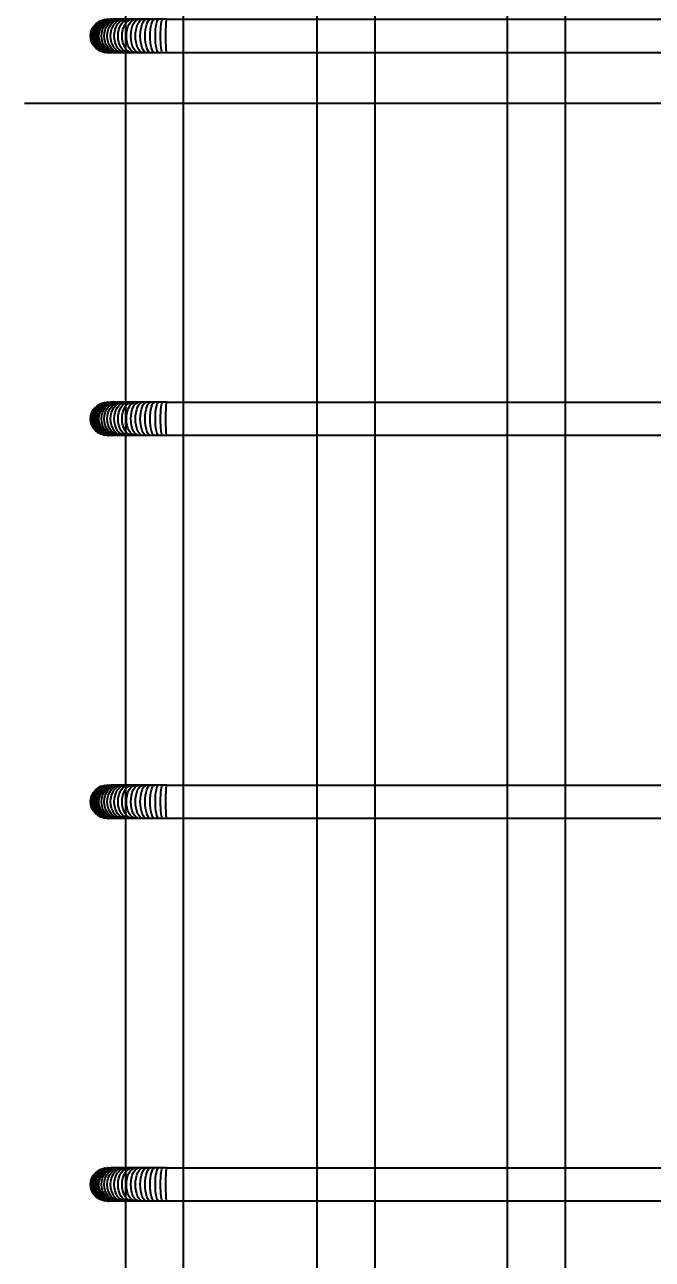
# Model space of a CAD drawing. Header units: inches. Extents: x 31 to 716, y 21 to 143.
# Drawn here: x 270.709 to 272.277, y 74.748 to 77.829 of the extents above; entities that cross this region are included whole.
import ezdxf
from ezdxf import colors
from ezdxf.entities.mleader import LeaderData, LeaderLine
from ezdxf.math import Vec2, Vec3

# ---------------------------------------------------------------- set-up
doc = ezdxf.new("R2010")
doc.units = ezdxf.units.IN
doc.header["$MEASUREMENT"] = 0
doc.layers.add('CDEC-FRAMING-PLAN', color=7, linetype='Continuous')
doc.layers.add('INNO-RFT-Y', color=2, linetype='Continuous')
doc.styles.add('MtXpl_Verdana', font='verdana.ttf')

# ---------------------------------------------------------------- blocks, each defined once
blk = doc.blocks.new('rebar red 2')
at = {"color": 1}
for p, q in [((-52.24558, -96.55395), (-52.24491, -96.5527)), ((-52.24551, -96.55395), (-52.24485, -96.5527)), ((-52.24529, -96.55395), (-52.24463, -96.5527)), ((-52.24493, -96.55395), (-52.24427, -96.5527)), ((-52.24491, -96.5527), (-52.24402, -96.55161)), ((-52.24485, -96.5527), (-52.24395, -96.55161)), ((-52.24463, -96.5527), (-52.24374, -96.55161)), ((-52.24442, -96.55395), (-52.24378, -96.5527)), ((-52.24427, -96.5527), (-52.2434, -96.55161)), ((-52.24402, -96.55161), (-52.24395, -96.55161)), ((-52.24395, -96.55161), (-52.24293, -96.55072)), ((-52.24378, -96.5527), (-52.24291, -96.55161)), ((-52.24377, -96.55395), (-52.24314, -96.5527)), ((-52.24374, -96.55161), (-52.24266, -96.55072)), ((-52.2434, -96.55161), (-52.24233, -96.55072)), ((-52.24314, -96.5527), (-52.24229, -96.55161)), ((-52.24298, -96.55395), (-52.24237, -96.5527)), ((-52.24293, -96.55072), (-52.24286, -96.55072)), ((-52.24291, -96.55161), (-52.24186, -96.55072)), ((-52.24286, -96.55072), (-52.24169, -96.55005)), ((-52.24266, -96.55072), (-52.24143, -96.55005)), ((-52.24237, -96.5527), (-52.24154, -96.55161)), ((-52.24233, -96.55072), (-52.24111, -96.55005)), ((-52.24229, -96.55161), (-52.24126, -96.55072)), ((-52.24206, -96.55395), (-52.24146, -96.5527)), ((-52.24186, -96.55072), (-52.24066, -96.55005)), ((-52.24169, -96.55005), (-52.24162, -96.55005)), ((-52.24162, -96.55005), (-52.24034, -96.54964)), ((-52.24154, -96.55161), (-52.24053, -96.55072)), ((-52.24146, -96.5527), (-52.24066, -96.55161)), ((-52.24143, -96.55005), (-52.24009, -96.54964)), ((-52.24126, -96.55072), (-52.24008, -96.55005)), ((-52.24111, -96.55005), (-52.23978, -96.54964)), ((-52.24101, -96.55395), (-52.24043, -96.5527)), ((-52.24066, -96.55005), (-52.23935, -96.54964)), ((-52.24066, -96.55161), (-52.23968, -96.55072)), ((-52.24053, -96.55072), (-52.23939, -96.55005)), ((-52.24043, -96.5527), (-52.23966, -96.55161)), ((-52.24009, -96.54964), (-52.24034, -96.54964)), ((-52.24009, -96.54964), (-52.23978, -96.54964)), ((-52.24008, -96.55005), (-52.2388, -96.54964)), ((-52.23983, -96.55395), (-52.23927, -96.5527)), ((-52.23978, -96.54964), (-52.23893, -96.54951)), ((-52.23978, -96.54964), (-52.23935, -96.54964)), ((-52.23968, -96.55072), (-52.23857, -96.55005)), ((-52.23966, -96.55161), (-52.23871, -96.55072)), ((-52.23939, -96.55005), (-52.23814, -96.54964)), ((-52.23935, -96.54964), (-52.23893, -96.54951)), ((-52.23927, -96.5527), (-52.23853, -96.55161)), ((-52.23888, -96.54951), (-52.23893, -96.54951)), ((-52.23893, -96.54951), (-52.2389, -96.54951)), ((-52.2389, -96.54951), (-52.23888, -96.54951)), ((-52.23882, -96.54952), (-52.23888, -96.54951)), ((-52.23882, -96.54952), (-52.2387, -96.54951)), ((-52.2388, -96.54964), (-52.23747, -96.54951)), ((-52.23871, -96.55072), (-52.23763, -96.55005)), ((-52.2387, -96.54951), (-52.23747, -96.54951)), ((-52.23857, -96.55005), (-52.23736, -96.54964)), ((-52.23853, -96.55161), (-52.23762, -96.55072)), ((-52.23853, -96.55395), (-52.238, -96.5527)), ((-52.23814, -96.54964), (-52.23684, -96.54951)), ((-52.238, -96.5527), (-52.23729, -96.55161)), ((-52.23763, -96.55005), (-52.23647, -96.54964)), ((-52.23762, -96.55072), (-52.23659, -96.55005)), ((-52.23684, -96.54951), (-52.23747, -96.54951)), ((-52.23736, -96.54964), (-52.2361, -96.54951)), ((-52.23729, -96.55161), (-52.23642, -96.55072)), ((-52.23711, -96.55395), (-52.23661, -96.5527)), ((-52.2361, -96.54951), (-52.23684, -96.54951)), ((-52.23661, -96.5527), (-52.23594, -96.55161)), ((-52.23659, -96.55005), (-52.23547, -96.54964)), ((-52.23647, -96.54964), (-52.23525, -96.54951)), ((-52.23642, -96.55072), (-52.23544, -96.55005)), ((-52.23525, -96.54951), (-52.2361, -96.54951)), ((-52.23594, -96.55161), (-52.23512, -96.55072)), ((-52.23558, -96.55395), (-52.23511, -96.5527)), ((-52.23547, -96.54964), (-52.2343, -96.54951)), ((-52.23544, -96.55005), (-52.23436, -96.54964)), ((-52.2343, -96.54951), (-52.23525, -96.54951)), ((-52.23512, -96.55072), (-52.23418, -96.55005)), ((-52.23511, -96.5527), (-52.23448, -96.55161)), ((-52.23448, -96.55161), (-52.23371, -96.55072)), ((-52.23436, -96.54964), (-52.23325, -96.54951)), ((-52.23325, -96.54951), (-52.2343, -96.54951)), ((-52.23418, -96.55005), (-52.23317, -96.54964)), ((-52.23395, -96.55395), (-52.23351, -96.5527)), ((-52.23371, -96.55072), (-52.23283, -96.55005)), ((-52.23351, -96.5527), (-52.23292, -96.55161)), ((-52.23211, -96.54951), (-52.23325, -96.54951)), ((-52.23317, -96.54964), (-52.23211, -96.54951)), ((-52.23292, -96.55161), (-52.2322, -96.55072)), ((-52.23283, -96.55005), (-52.23187, -96.54964)), ((-52.23222, -96.55395), (-52.23182, -96.5527)), ((-52.2322, -96.55072), (-52.23138, -96.55005)), ((-52.23088, -96.54951), (-52.23211, -96.54951)), ((-52.23187, -96.54964), (-52.23088, -96.54951)), ((-52.23182, -96.5527), (-52.23127, -96.55161)), ((-52.23138, -96.55005), (-52.23049, -96.54964)), ((-52.23127, -96.55161), (-52.23061, -96.55072)), ((-52.22957, -96.54951), (-52.23088, -96.54951)), ((-52.23061, -96.55072), (-52.22985, -96.55005)), ((-52.23049, -96.54964), (-52.22957, -96.54951)), ((-52.23041, -96.55395), (-52.23004, -96.5527)), ((-52.23004, -96.5527), (-52.22954, -96.55161)), ((-52.22985, -96.55005), (-52.22903, -96.54964)), ((-52.22817, -96.54951), (-52.22957, -96.54951)), ((-52.22954, -96.55161), (-52.22893, -96.55072)), ((-52.22903, -96.54964), (-52.22817, -96.54951)), ((-52.22893, -96.55072), (-52.22824, -96.55005)), ((-52.22851, -96.55395), (-52.22818, -96.5527)), ((-52.22824, -96.55005), (-52.22749, -96.54964)), ((-52.22818, -96.5527), (-52.22773, -96.55161)), ((-52.22671, -96.54951), (-52.22817, -96.54951)), ((-52.22773, -96.55161), (-52.22718, -96.55072)), ((-52.22749, -96.54964), (-52.22671, -96.54951)), ((-52.22718, -96.55072), (-52.22656, -96.55005)), ((-52.22518, -96.54951), (-52.22671, -96.54951)), ((-52.22656, -96.55005), (-52.22589, -96.54964)), ((-52.22654, -96.55395), (-52.22624, -96.5527)), ((-52.22624, -96.5527), (-52.22585, -96.55161)), ((-52.22589, -96.54964), (-52.22518, -96.54951)), ((-52.22585, -96.55161), (-52.22537, -96.55072)), ((-52.22537, -96.55072), (-52.22481, -96.55005)), ((-52.2236, -96.54951), (-52.22518, -96.54951)), ((-52.22481, -96.55005), (-52.22422, -96.54964)), ((-52.2245, -96.55395), (-52.22425, -96.5527)), ((-52.22425, -96.5527), (-52.22391, -96.55161)), ((-52.22422, -96.54964), (-52.2236, -96.54951)), ((-52.22391, -96.55161), (-52.22349, -96.55072)), ((-52.22196, -96.54951), (-52.2236, -96.54951)), ((-52.22349, -96.55072), (-52.22301, -96.55005)), ((-52.22301, -96.55005), (-52.22249, -96.54964)), ((-52.22249, -96.54964), (-52.22196, -96.54951)), ((-52.22241, -96.55395), (-52.2222, -96.5527)), ((-52.2222, -96.5527), (-52.22191, -96.55161)), ((-52.22027, -96.54951), (-52.22196, -96.54951)), ((-52.22191, -96.55161), (-52.22156, -96.55072)), ((-52.22156, -96.55072), (-52.22116, -96.55005)), ((-52.22116, -96.55005), (-52.22072, -96.54964)), ((-52.22072, -96.54964), (-52.22027, -96.54951)), ((-52.21855, -96.54951), (-52.22027, -96.54951)), ((-52.22027, -96.55395), (-52.2201, -96.5527)), ((-52.2201, -96.5527), (-52.21987, -96.55161)), ((-52.21987, -96.55161), (-52.21959, -96.55072)), ((-52.21959, -96.55072), (-52.21926, -96.55005)), ((-52.21926, -96.55005), (-52.21891, -96.54964)), ((-52.21891, -96.54964), (-52.21855, -96.54951)), ((-52.2168, -96.54951), (-52.21855, -96.54951)), ((-52.2181, -96.55395), (-52.21797, -96.5527)), ((-52.21797, -96.5527), (-52.21779, -96.55161)), ((-52.21779, -96.55161), (-52.21758, -96.55072)), ((-52.21758, -96.55072), (-52.21734, -96.55005)), ((-52.21734, -96.55005), (-52.21707, -96.54964)), ((-52.21707, -96.54964), (-52.2168, -96.54951)), ((-52.21502, -96.54951), (-52.2168, -96.54951)), ((-52.21589, -96.55395), (-52.2158, -96.5527)), ((-52.2158, -96.5527), (-52.21569, -96.55161)), ((-52.21569, -96.55161), (-52.21555, -96.55072)), ((-52.21555, -96.55072), (-52.21538, -96.55005)), ((-52.21538, -96.55005), (-52.21521, -96.54964)), ((-52.21521, -96.54964), (-52.21502, -96.54951)), ((-52.21323, -96.54951), (-52.21502, -96.54951)), ((-52.21367, -96.55395), (-52.21362, -96.5527)), ((-52.21362, -96.5527), (-52.21357, -96.55161)), ((-52.21357, -96.55161), (-52.21349, -96.55072)), ((-52.21349, -96.55072), (-52.21341, -96.55005)), ((-52.21341, -96.55005), (-52.21332, -96.54964)), ((-52.21332, -96.54964), (-52.21323, -96.54951)), ((-52.21323, -96.54951), (-51.49464, -96.54951)), ((-52.24613, -96.5567), (-52.24599, -96.5553)), ((-52.24599, -96.5581), (-52.24613, -96.5567)), ((-52.24606, -96.5567), (-52.24592, -96.5553)), ((-52.24592, -96.5581), (-52.24606, -96.5567)), ((-52.24599, -96.5553), (-52.24558, -96.55395)), ((-52.24558, -96.55945), (-52.24599, -96.5581)), ((-52.24592, -96.5553), (-52.24551, -96.55395)), ((-52.24551, -96.55945), (-52.24592, -96.5581)), ((-52.24583, -96.5567), (-52.2457, -96.5553)), ((-52.2457, -96.5581), (-52.24583, -96.5567)), ((-52.2457, -96.5553), (-52.24529, -96.55395)), ((-52.24529, -96.55945), (-52.2457, -96.5581)), ((-52.24546, -96.5567), (-52.24533, -96.5553)), ((-52.24533, -96.5581), (-52.24546, -96.5567)), ((-52.24533, -96.5553), (-52.24493, -96.55395)), ((-52.24493, -96.55945), (-52.24533, -96.5581)), ((-52.24495, -96.5567), (-52.24481, -96.5553)), ((-52.24481, -96.5581), (-52.24495, -96.5567)), ((-52.24481, -96.5553), (-52.24442, -96.55395)), ((-52.24442, -96.55945), (-52.24481, -96.5581)), ((-52.24429, -96.5567), (-52.24416, -96.5553)), ((-52.24416, -96.5581), (-52.24429, -96.5567)), ((-52.24416, -96.5553), (-52.24377, -96.55395)), ((-52.24377, -96.55945), (-52.24416, -96.5581)), ((-52.24349, -96.5567), (-52.24336, -96.5553)), ((-52.24336, -96.5581), (-52.24349, -96.5567)), ((-52.24336, -96.5553), (-52.24298, -96.55395)), ((-52.24298, -96.55945), (-52.24336, -96.5581)), ((-52.24255, -96.5567), (-52.24243, -96.5553)), ((-52.24243, -96.5581), (-52.24255, -96.5567)), ((-52.24243, -96.5553), (-52.24206, -96.55395)), ((-52.24206, -96.55945), (-52.24243, -96.5581)), ((-52.24148, -96.5567), (-52.24136, -96.5553)), ((-52.24136, -96.5581), (-52.24148, -96.5567)), ((-52.24136, -96.5553), (-52.24101, -96.55395)), ((-52.24101, -96.55945), (-52.24136, -96.5581)), ((-52.24028, -96.5567), (-52.24017, -96.5553)), ((-52.24017, -96.5581), (-52.24028, -96.5567)), ((-52.24017, -96.5553), (-52.23983, -96.55395)), ((-52.23983, -96.55945), (-52.24017, -96.5581)), ((-52.23896, -96.5567), (-52.23885, -96.5553)), ((-52.23885, -96.5581), (-52.23896, -96.5567)), ((-52.23885, -96.5553), (-52.23853, -96.55395)), ((-52.23853, -96.55945), (-52.23885, -96.5581)), ((-52.23752, -96.5567), (-52.23742, -96.5553)), ((-52.23742, -96.5581), (-52.23752, -96.5567)), ((-52.23742, -96.5553), (-52.23711, -96.55395)), ((-52.23711, -96.55945), (-52.23742, -96.5581)), ((-52.23597, -96.5567), (-52.23587, -96.5553)), ((-52.23587, -96.5581), (-52.23597, -96.5567)), ((-52.23587, -96.5553), (-52.23558, -96.55395)), ((-52.23558, -96.55945), (-52.23587, -96.5581)), ((-52.23431, -96.5567), (-52.23422, -96.5553)), ((-52.23422, -96.5581), (-52.23431, -96.5567)), ((-52.23422, -96.5553), (-52.23395, -96.55395)), ((-52.23395, -96.55945), (-52.23422, -96.5581)), ((-52.23256, -96.5567), (-52.23247, -96.5553)), ((-52.23247, -96.5581), (-52.23256, -96.5567)), ((-52.23247, -96.5553), (-52.23222, -96.55395)), ((-52.23222, -96.55945), (-52.23247, -96.5581)), ((-52.23071, -96.5567), (-52.23063, -96.5553)), ((-52.23063, -96.5581), (-52.23071, -96.5567)), ((-52.23063, -96.5553), (-52.23041, -96.55395)), ((-52.23041, -96.55945), (-52.23063, -96.5581)), ((-52.22878, -96.5567), (-52.22871, -96.5553)), ((-52.22871, -96.5581), (-52.22878, -96.5567)), ((-52.22871, -96.5553), (-52.22851, -96.55395)), ((-52.22851, -96.55945), (-52.22871, -96.5581)), ((-52.22678, -96.5567), (-52.22672, -96.5553)), ((-52.22672, -96.5581), (-52.22678, -96.5567)), ((-52.22672, -96.5553), (-52.22654, -96.55395)), ((-52.22654, -96.55945), (-52.22672, -96.5581)), ((-52.22471, -96.5567), (-52.22466, -96.5553)), ((-52.22466, -96.5581), (-52.22471, -96.5567)), ((-52.22466, -96.5553), (-52.2245, -96.55395)), ((-52.2245, -96.55945), (-52.22466, -96.5581)), ((-52.22259, -96.5567), (-52.22254, -96.5553)), ((-52.22254, -96.5581), (-52.22259, -96.5567)), ((-52.22254, -96.5553), (-52.22241, -96.55395)), ((-52.22241, -96.55945), (-52.22254, -96.5581)), ((-52.22041, -96.5567), (-52.22038, -96.5553)), ((-52.22038, -96.5581), (-52.22041, -96.5567)), ((-52.22038, -96.5553), (-52.22027, -96.55395)), ((-52.22027, -96.55945), (-52.22038, -96.5581)), ((-52.2182, -96.5567), (-52.21818, -96.5553)), ((-52.21818, -96.5581), (-52.2182, -96.5567)), ((-52.21818, -96.5553), (-52.2181, -96.55395)), ((-52.2181, -96.55945), (-52.21818, -96.5581)), ((-52.21596, -96.5567), (-52.21594, -96.5553)), ((-52.21594, -96.5581), (-52.21596, -96.5567)), ((-52.21594, -96.5553), (-52.21589, -96.55395)), ((-52.21589, -96.55945), (-52.21594, -96.5581)), ((-52.2137, -96.5567), (-52.21369, -96.5553)), ((-52.21369, -96.5581), (-52.2137, -96.5567)), ((-52.21369, -96.5553), (-52.21367, -96.55395)), ((-52.21367, -96.55945), (-52.21369, -96.5581)), ((-52.24491, -96.5607), (-52.24558, -96.55945)), ((-52.24485, -96.5607), (-52.24551, -96.55945)), ((-52.24463, -96.5607), (-52.24529, -96.55945)), ((-52.24427, -96.5607), (-52.24493, -96.55945)), ((-52.24402, -96.56179), (-52.24491, -96.5607)), ((-52.24395, -96.56179), (-52.24485, -96.5607)), ((-52.24374, -96.56179), (-52.24463, -96.5607)), ((-52.24378, -96.5607), (-52.24442, -96.55945)), ((-52.2434, -96.56179), (-52.24427, -96.5607)), ((-52.24395, -96.56179), (-52.24402, -96.56179)), ((-52.24293, -96.56268), (-52.24395, -96.56179)), ((-52.24291, -96.56179), (-52.24378, -96.5607)), ((-52.24314, -96.5607), (-52.24377, -96.55945)), ((-52.24266, -96.56268), (-52.24374, -96.56179)), ((-52.24233, -96.56268), (-52.2434, -96.56179)), ((-52.24229, -96.56179), (-52.24314, -96.5607)), ((-52.24237, -96.5607), (-52.24298, -96.55945)), ((-52.24286, -96.56268), (-52.24293, -96.56268)), ((-52.24186, -96.56268), (-52.24291, -96.56179)), ((-52.24169, -96.56334), (-52.24286, -96.56268)), ((-52.24143, -96.56334), (-52.24266, -96.56268)), ((-52.24154, -96.56179), (-52.24237, -96.5607)), ((-52.24111, -96.56334), (-52.24233, -96.56268)), ((-52.24126, -96.56268), (-52.24229, -96.56179)), ((-52.24146, -96.5607), (-52.24206, -96.55945)), ((-52.24066, -96.56334), (-52.24186, -96.56268)), ((-52.24162, -96.56334), (-52.24169, -96.56334)), ((-52.24034, -96.56375), (-52.24162, -96.56334)), ((-52.24053, -96.56268), (-52.24154, -96.56179)), ((-52.24066, -96.56179), (-52.24146, -96.5607)), ((-52.24009, -96.56375), (-52.24143, -96.56334)), ((-52.24008, -96.56334), (-52.24126, -96.56268)), ((-52.23978, -96.56375), (-52.24111, -96.56334)), ((-52.24043, -96.5607), (-52.24101, -96.55945)), ((-52.23968, -96.56268), (-52.24066, -96.56179)), ((-52.23935, -96.56375), (-52.24066, -96.56334)), ((-52.23939, -96.56334), (-52.24053, -96.56268)), ((-52.23966, -96.56179), (-52.24043, -96.5607)), ((-52.2388, -96.56375), (-52.24008, -96.56334)), ((-52.23927, -96.5607), (-52.23983, -96.55945)), ((-52.23857, -96.56334), (-52.23968, -96.56268)), ((-52.23871, -96.56268), (-52.23966, -96.56179)), ((-52.23814, -96.56375), (-52.23939, -96.56334)), ((-52.23853, -96.56179), (-52.23927, -96.5607)), ((-52.23763, -96.56334), (-52.23871, -96.56268)), ((-52.23736, -96.56375), (-52.23857, -96.56334)), ((-52.238, -96.5607), (-52.23853, -96.55945)), ((-52.23762, -96.56268), (-52.23853, -96.56179)), ((-52.23729, -96.56179), (-52.238, -96.5607)), ((-52.23647, -96.56375), (-52.23763, -96.56334)), ((-52.23659, -96.56334), (-52.23762, -96.56268)), ((-52.23642, -96.56268), (-52.23729, -96.56179)), ((-52.23661, -96.5607), (-52.23711, -96.55945)), ((-52.23594, -96.56179), (-52.23661, -96.5607)), ((-52.23547, -96.56375), (-52.23659, -96.56334)), ((-52.23544, -96.56334), (-52.23642, -96.56268)), ((-52.23512, -96.56268), (-52.23594, -96.56179)), ((-52.23511, -96.5607), (-52.23558, -96.55945)), ((-52.23436, -96.56375), (-52.23544, -96.56334)), ((-52.23418, -96.56334), (-52.23512, -96.56268)), ((-52.23448, -96.56179), (-52.23511, -96.5607)), ((-52.23371, -96.56268), (-52.23448, -96.56179)), ((-52.23317, -96.56375), (-52.23418, -96.56334)), ((-52.23351, -96.5607), (-52.23395, -96.55945)), ((-52.23283, -96.56334), (-52.23371, -96.56268)), ((-52.23292, -96.56179), (-52.23351, -96.5607)), ((-52.2322, -96.56268), (-52.23292, -96.56179)), ((-52.23187, -96.56375), (-52.23283, -96.56334)), ((-52.23182, -96.5607), (-52.23222, -96.55945)), ((-52.23138, -96.56334), (-52.2322, -96.56268)), ((-52.23127, -96.56179), (-52.23182, -96.5607)), ((-52.23049, -96.56375), (-52.23138, -96.56334)), ((-52.23061, -96.56268), (-52.23127, -96.56179)), ((-52.22985, -96.56334), (-52.23061, -96.56268)), ((-52.23004, -96.5607), (-52.23041, -96.55945)), ((-52.22954, -96.56179), (-52.23004, -96.5607)), ((-52.22903, -96.56375), (-52.22985, -96.56334)), ((-52.22893, -96.56268), (-52.22954, -96.56179)), ((-52.22824, -96.56334), (-52.22893, -96.56268)), ((-52.22818, -96.5607), (-52.22851, -96.55945)), ((-52.22749, -96.56375), (-52.22824, -96.56334)), ((-52.22773, -96.56179), (-52.22818, -96.5607)), ((-52.22718, -96.56268), (-52.22773, -96.56179)), ((-52.22656, -96.56334), (-52.22718, -96.56268)), ((-52.22589, -96.56375), (-52.22656, -96.56334)), ((-52.22624, -96.5607), (-52.22654, -96.55945)), ((-52.22585, -96.56179), (-52.22624, -96.5607)), ((-52.22537, -96.56268), (-52.22585, -96.56179)), ((-52.22481, -96.56334), (-52.22537, -96.56268)), ((-52.22422, -96.56375), (-52.22481, -96.56334)), ((-52.22425, -96.5607), (-52.2245, -96.55945)), ((-52.22391, -96.56179), (-52.22425, -96.5607)), ((-52.22349, -96.56268), (-52.22391, -96.56179)), ((-52.22301, -96.56334), (-52.22349, -96.56268)), ((-52.22249, -96.56375), (-52.22301, -96.56334)), ((-52.2222, -96.5607), (-52.22241, -96.55945)), ((-52.22191, -96.56179), (-52.2222, -96.5607)), ((-52.22156, -96.56268), (-52.22191, -96.56179)), ((-52.22116, -96.56334), (-52.22156, -96.56268)), ((-52.22072, -96.56375), (-52.22116, -96.56334)), ((-52.2201, -96.5607), (-52.22027, -96.55945)), ((-52.21987, -96.56179), (-52.2201, -96.5607)), ((-52.21959, -96.56268), (-52.21987, -96.56179)), ((-52.21926, -96.56334), (-52.21959, -96.56268)), ((-52.21891, -96.56375), (-52.21926, -96.56334)), ((-52.21797, -96.5607), (-52.2181, -96.55945)), ((-52.21779, -96.56179), (-52.21797, -96.5607)), ((-52.21758, -96.56268), (-52.21779, -96.56179)), ((-52.21734, -96.56334), (-52.21758, -96.56268)), ((-52.21707, -96.56375), (-52.21734, -96.56334)), ((-52.2158, -96.5607), (-52.21589, -96.55945)), ((-52.21569, -96.56179), (-52.2158, -96.5607)), ((-52.21555, -96.56268), (-52.21569, -96.56179)), ((-52.21538, -96.56334), (-52.21555, -96.56268)), ((-52.21521, -96.56375), (-52.21538, -96.56334)), ((-52.21362, -96.5607), (-52.21367, -96.55945)), ((-52.21357, -96.56179), (-52.21362, -96.5607)), ((-52.21349, -96.56268), (-52.21357, -96.56179)), ((-52.21341, -96.56334), (-52.21349, -96.56268)), ((-52.21332, -96.56375), (-52.21341, -96.56334)), ((-52.24034, -96.56375), (-52.24009, -96.56375)), ((-52.23978, -96.56375), (-52.24009, -96.56375)), ((-52.23935, -96.56375), (-52.23978, -96.56375)), ((-52.23893, -96.56389), (-52.23978, -96.56375)), ((-52.23893, -96.56389), (-52.23935, -96.56375)), ((-52.23888, -96.56389), (-52.23893, -96.56389)), ((-52.2389, -96.56389), (-52.23893, -96.56389)), ((-52.23888, -96.56389), (-52.2389, -96.56389)), ((-52.23882, -96.56388), (-52.23888, -96.56389)), ((-52.2387, -96.56389), (-52.23882, -96.56388)), ((-52.23747, -96.56389), (-52.2388, -96.56375)), ((-52.23864, -96.56387), (-52.2387, -96.56389)), ((-52.23867, -96.56387), (-52.2387, -96.56389)), ((-52.23864, -96.56387), (-52.23841, -96.56389)), ((-52.23747, -96.56389), (-52.23841, -96.56389)), ((-52.23684, -96.56389), (-52.23814, -96.56375)), ((-52.23684, -96.56389), (-52.23747, -96.56389)), ((-52.2361, -96.56389), (-52.23736, -96.56375)), ((-52.2361, -96.56389), (-52.23684, -96.56389)), ((-52.23525, -96.56389), (-52.23647, -96.56375)), ((-52.23525, -96.56389), (-52.2361, -96.56389)), ((-52.2343, -96.56389), (-52.23547, -96.56375)), ((-52.2343, -96.56389), (-52.23525, -96.56389)), ((-52.23325, -96.56389), (-52.23436, -96.56375)), ((-52.23325, -96.56389), (-52.2343, -96.56389)), ((-52.23211, -96.56389), (-52.23325, -96.56389)), ((-52.23211, -96.56389), (-52.23317, -96.56375)), ((-52.23088, -96.56389), (-52.23211, -96.56389)), ((-52.23088, -96.56389), (-52.23187, -96.56375)), ((-52.22957, -96.56389), (-52.23088, -96.56389)), ((-52.22957, -96.56389), (-52.23049, -96.56375)), ((-52.22817, -96.56389), (-52.22957, -96.56389)), ((-52.22817, -96.56389), (-52.22903, -96.56375)), ((-52.22671, -96.56389), (-52.22817, -96.56389)), ((-52.22671, -96.56389), (-52.22749, -96.56375)), ((-52.22518, -96.56389), (-52.22671, -96.56389)), ((-52.22518, -96.56389), (-52.22589, -96.56375)), ((-52.2236, -96.56389), (-52.22518, -96.56389)), ((-52.2236, -96.56389), (-52.22422, -96.56375)), ((-52.22196, -96.56389), (-52.2236, -96.56389)), ((-52.22196, -96.56389), (-52.22249, -96.56375)), ((-52.22027, -96.56389), (-52.22196, -96.56389)), ((-52.22027, -96.56389), (-52.22072, -96.56375)), ((-52.21855, -96.56389), (-52.22027, -96.56389)), ((-52.21855, -96.56389), (-52.21891, -96.56375)), ((-52.2168, -96.56389), (-52.21855, -96.56389)), ((-52.2168, -96.56389), (-52.21707, -96.56375)), ((-52.21502, -96.56389), (-52.2168, -96.56389)), ((-52.21502, -96.56389), (-52.21521, -96.56375)), ((-52.21323, -96.56389), (-52.21502, -96.56389)), ((-52.21323, -96.56389), (-52.21332, -96.56375)), ((-51.49464, -96.56389), (-52.21323, -96.56389))]:
    blk.add_line(p, q, dxfattribs=at)
blk = doc.blocks.new('*U218')
at = {"xscale": 5.790493255340768, "yscale": 5.790493255340768, "zscale": 5.790493255340768}
blk.add_blockref('rebar red 2', (300.2599, 559.1109), dxfattribs=at)
blk = doc.blocks.new('*U219')
at = {"color": 0, "linetype": 'ByBlock', "lineweight": -2, "transparency": 16777216}
for p in [(0, -7.6435), (0, -8.5989), (0, -9.5543), (0, -10.5097)]:
    blk.add_blockref('*U218', p, dxfattribs=at)

msp = doc.modelspace()

# ---------------------------------------------------------------- linework, layer by layer
at = {"layer": 'CDEC-FRAMING-PLAN', "color": 8}
msp.add_line((275.6311, 77.632), (270.7091, 77.632), dxfattribs=at)
at = {"layer": 'INNO-RFT-Y', "color": 5}
for p, q in [((270.9614, 59.4365), (270.9614, 85.6014)), ((271.106, 59.4365), (271.106, 85.6014)), ((271.4393, 59.4365), (271.4394, 85.6014)), ((271.584, 59.4365), (271.5841, 85.6014)), ((271.9146, 59.4365), (271.9146, 85.6014)), ((272.0591, 85.6014), (272.0593, 59.4365))]:
    msp.add_line(p, q, dxfattribs=at)

# ---------------------------------------------------------------- block references
msp.add_blockref('*U219', (273.1448, 85.4439))

# ---------------------------------------------------------------- leaders
at = {"color": 251, "true_color": 0x636466}
ml = msp.add_multileader_mtext('Standard', dxfattribs=at)
ml.set_content('Column Vertical Reinforcement  \\P\\pq*;36T25', color=(99, 100, 102), style='MtXpl_Verdana')
ml.set_leader_properties()
ml.build(insert=Vec2(0, 0))
ml.multileader.update_dxf_attribs({"dogleg_length": 0.36, "arrow_head_size": 0.579})
ctx = ml.context
ctx.base_point, ctx.char_height, ctx.arrow_head_size, ctx.landing_gap_size, ctx.plane_origin = Vec3(259.4826, 75.9506), 0.579049, 0.579, 0.5211, Vec3(271.0555, 74.2463)
notes = []
notes.append((ctx, [(0, (1, 1, 0), (268.8157, 75.9506), (-1, 0), 2.0846, [(0, [(271.0555, 74.2463)], 0, [])])]))
ctx.mtext.insert, ctx.mtext.width, ctx.mtext.flow_direction = Vec3(260.0037, 76.2461), 6.866506, 5
for ctx, leaders in notes:
    for number, flags, end, landing, length, lines in leaders:
        leader = LeaderData()
        leader.index, (leader.has_last_leader_line, leader.has_dogleg_vector, leader.attachment_direction) = number, flags
        leader.last_leader_point, leader.dogleg_vector, leader.dogleg_length = Vec3(end), Vec3(landing), length
        for number, points, colour, breaks in lines:
            line = LeaderLine()
            line.index, line.vertices, line.color, line.breaks = number, Vec3.list(points), colors.encode_raw_color(colour), breaks
            leader.lines.append(line)
        ctx.leaders.append(leader)

doc.saveas('drawing.dxf')
